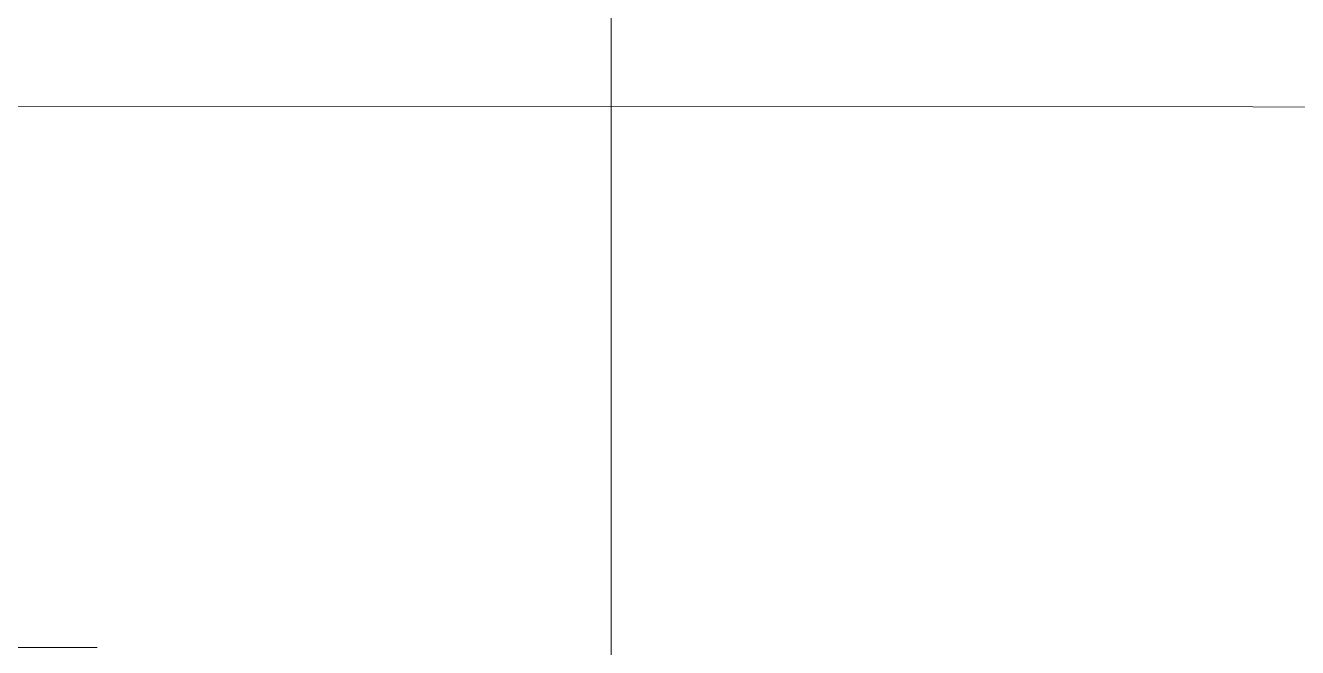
# Model space of a CAD drawing. Header units: centimetres. Extents: x 118932 to 154602, y -32682 to -23521.
# Drawn here: x 140362.52 to 140375.43, y -29454.64 to -29448.32 of the extents above; entities that cross this region are included whole.
import ezdxf

# ---------------------------------------------------------------- set-up
doc = ezdxf.new("R2010")
doc.units = ezdxf.units.CM
doc.header["$LTSCALE"] = 50
doc.header["$MEASUREMENT"] = 0
for name, color, linetype, lineweight, true_color in [('GEN_02_TF_Pencere', 7, 'Continuous', 9, 0x6093ac), ('GEN_05_ML_Mermer', 7, 'Continuous', 9, 0x9d8692), ('GEN_06_GR_İnce', 7, 'Continuous', 13, 0xb0b0a9)]:
    doc.layers.add(name, color=color, linetype=linetype, lineweight=lineweight, true_color=true_color)

# ---------------------------------------------------------------- blocks, each defined once
blk = doc.blocks.new('P27__')
at = {"layer": 'GEN_02_TF_Pencere'}
blk.add_line((140344.262, -29481.88, 0), (140344.28, -29423.558, 0), dxfattribs=at)
at = {"layer": 'GEN_02_TF_Pencere', "extrusion": (0, 0, -1)}
blk.add_line((140337.669, -29456.64, 0), (140339.05, -29456.641, 0), dxfattribs=at)
at = {"layer": 'GEN_05_ML_Mermer', "elevation": 0}
blk.add_lwpolyline([(140404.115, -29475.18), (140284.114, -29475.18), (140284.122, -29451.113), (140404.116, -29451.174)], close=True, dxfattribs=at)
blk = doc.blocks.new('DOGRAMA LEVEL 0 B BLOK')
at = {"layer": 'GEN_06_GR_İnce'}
blk.add_blockref('P27__', (-139649.614, 29348.08, 0), dxfattribs=at)

msp = doc.modelspace()

# ---------------------------------------------------------------- block references
msp.add_blockref('DOGRAMA LEVEL 0 B BLOK', (139673.806, -29346.079, 0))

doc.saveas('drawing.dxf')
